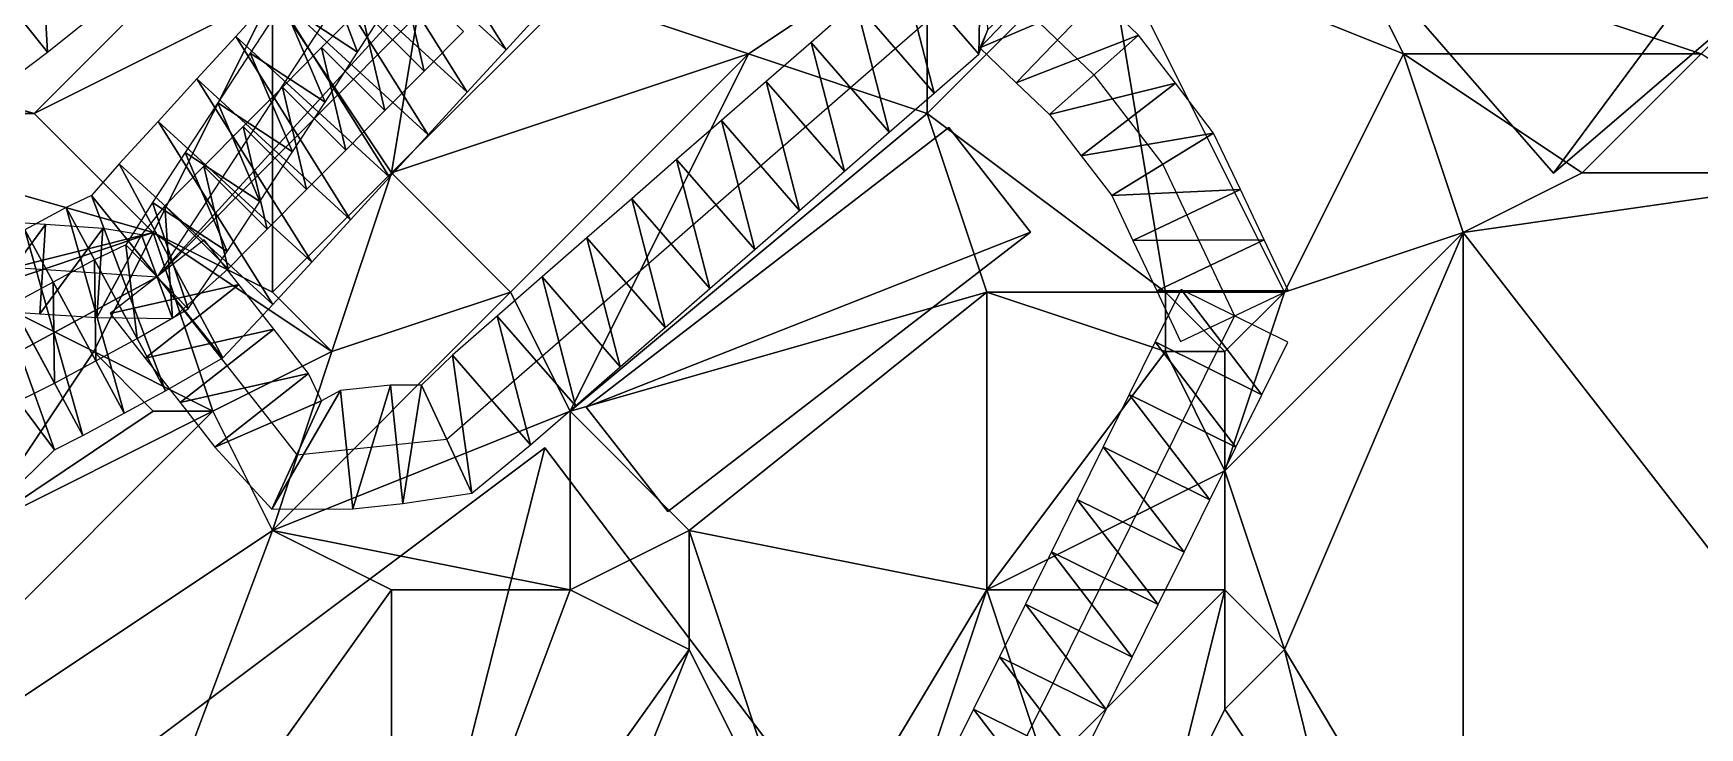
# Model space of a CAD drawing. Header units: metres. Extents: x -1103 to 901, y -902 to 905.
# Drawn here: x -534 to -478.1, y -94.6 to -71.3 of the extents above; entities that cross this region are included whole.
import ezdxf

# ---------------------------------------------------------------- set-up
doc = ezdxf.new("R2010")
doc.units = ezdxf.units.M
for name, color, linetype in [('OSM_BUILDING_FOOTPRINTS', 7, 'CONTINUOUS'), ('OSM_BUILDING_ROOFS', 1, 'CONTINUOUS'), ('OSM_BUILDING_WALLS', 8, 'CONTINUOUS'), ('OSM_PATH_SURFACE', 30, 'CONTINUOUS'), ('OSM_ROAD_AXES', 2, 'CONTINUOUS'), ('OSM_ROAD_SURFACE', 9, 'CONTINUOUS'), ('OSM_TERRAIN', 3, 'CONTINUOUS'), ('OSM_WATER_SURFACE', 5, 'CONTINUOUS')]:
    doc.layers.add(name, color=color, linetype=linetype)

msp = doc.modelspace()

# ---------------------------------------------------------------- linework, layer by layer
at = {"layer": 'OSM_BUILDING_FOOTPRINTS'}
for points in [[(-489.668, -68.292, 6.195), (-455.523, -39.018, 6.195), (-448.814, -46.737, 6.195), (-482.958, -76.011, 6.195), (-489.668, -68.292, 6.195)], [(-515.456, -83.863, 9.737), (-512.715, -87.369, 9.737), (-500.534, -77.99, 9.737), (-503.275, -74.474, 9.737), (-515.456, -83.863, 9.737)], [(-508.968, -95.63, 8.679), (-521.956, -105.339, 8.679), (-529.826, -94.955, 8.679), (-516.849, -85.234, 8.679), (-508.968, -95.63, 8.679)]]:
    msp.add_polyline3d(points, close=True, dxfattribs=at)
at = {"layer": 'OSM_BUILDING_ROOFS'}
for points in [[(-455.523, -39.018, 11.395), (-489.668, -68.292, 11.395), (-482.958, -76.011, 11.395)], [(-455.523, -39.018, 11.395), (-482.958, -76.011, 11.395), (-448.814, -46.737, 11.395)], [(-500.534, -77.99, 14.937), (-503.275, -74.474, 14.937), (-515.456, -83.863, 14.937)], [(-500.534, -77.99, 14.937), (-515.456, -83.863, 14.937), (-512.715, -87.369, 14.937)], [(-521.956, -105.339, 20.279), (-516.849, -85.234, 20.279), (-529.826, -94.955, 20.279)], [(-521.956, -105.339, 20.279), (-508.968, -95.63, 20.279), (-516.849, -85.234, 20.279)], [(-494.984, -141.823, 3.2), (-432.432, -98.217, 3.2), (-438.511, -91.238, 3.2)], [(-494.984, -141.823, 3.2), (-438.511, -91.238, 3.2), (-441.761, -94.025, 3.2)], [(-474.159, -111.322, 3.2), (-494.984, -141.823, 3.2), (-441.761, -94.025, 3.2)]]:
    msp.add_3dface(points, dxfattribs=at)
at = {"layer": 'OSM_BUILDING_WALLS'}
for points in [[(-482.958, -76.011, 6.195), (-448.814, -46.737, 6.195), (-448.814, -46.737, 11.395)], [(-482.958, -76.011, 6.195), (-448.814, -46.737, 11.395), (-482.958, -76.011, 11.395)], [(-489.668, -68.292, 6.195), (-482.958, -76.011, 6.195), (-482.958, -76.011, 11.395)], [(-489.668, -68.292, 6.195), (-482.958, -76.011, 11.395), (-489.668, -68.292, 11.395)], [(-503.275, -74.474, 9.737), (-515.456, -83.863, 9.737), (-515.456, -83.863, 14.937)], [(-503.275, -74.474, 9.737), (-515.456, -83.863, 14.937), (-503.275, -74.474, 14.937)], [(-500.534, -77.99, 9.737), (-503.275, -74.474, 9.737), (-503.275, -74.474, 14.937)], [(-500.534, -77.99, 9.737), (-503.275, -74.474, 14.937), (-500.534, -77.99, 14.937)], [(-512.715, -87.369, 9.737), (-500.534, -77.99, 9.737), (-500.534, -77.99, 14.937)], [(-512.715, -87.369, 9.737), (-500.534, -77.99, 14.937), (-512.715, -87.369, 14.937)], [(-515.456, -83.863, 9.737), (-512.715, -87.369, 9.737), (-512.715, -87.369, 14.937)], [(-515.456, -83.863, 9.737), (-512.715, -87.369, 14.937), (-515.456, -83.863, 14.937)], [(-516.849, -85.234, 8.679), (-529.826, -94.955, 8.679), (-529.826, -94.955, 20.279)], [(-516.849, -85.234, 8.679), (-529.826, -94.955, 20.279), (-516.849, -85.234, 20.279)], [(-508.968, -95.63, 8.679), (-516.849, -85.234, 8.679), (-516.849, -85.234, 20.279)], [(-508.968, -95.63, 8.679), (-516.849, -85.234, 20.279), (-508.968, -95.63, 20.279)]]:
    msp.add_3dface(points, dxfattribs=at)
at = {"layer": 'OSM_PATH_SURFACE'}
for points in [[(-533.558, -71.948, 13.975), (-533.717, -68.883, 14.132), (-535.111, -69.989, 14.035)], [(-533.558, -71.948, 13.975), (-532.163, -70.842, 14.072), (-533.717, -68.883, 14.132)], [(-535.302, -73.249, 13.858), (-533.558, -71.948, 13.975), (-535.111, -69.989, 14.035)]]:
    msp.add_3dface(points, dxfattribs=at)
at = {"layer": 'OSM_ROAD_AXES'}
for points in [[(-695.409, -235.672, 11.147), (-620.454, -163.057, 12.954), (-614.419, -157.351, 13.238), (-570.89, -116.189, 10.758), (-535.419, -82.492, 12.654), (-529.87, -79.484, 12.674), (-493.316, -39.56, 14.48), (-451.887, -1.805, 15.322), (-428.862, 18.124, 17.338), (-402.908, 37.223, 20.81)], [(-548.728, -73.822, 13.299), (-543.334, -78.599, 13.019), (-529.87, -79.484, 12.674), (-512.737, -62.231, 13.919), (-493.825, -44.802, 14.011), (-465.726, -18.072, 15.007), (-446.603, -0.555, 15.633), (-429.713, 13.059, 17.176), (-414.227, 23.996, 18.467)], [(-417.997, 23.255, 18.52), (-448.416, -0.112, 15.565), (-451.08, -2.579, 15.323), (-492.454, -40.898, 14.363), (-515.335, -62.088, 13.903), (-523.293, -69.453, 13.515), (-529.87, -79.484, 12.674), (-535.419, -82.492, 12.654), (-540.515, -81.861, 12.862), (-546.34, -77.051, 12.996), (-553.105, -70.316, 14.11)], [(-529.87, -79.484, 12.674), (-525.183, -85.466, 12.285), (-520.143, -84.936, 12.026), (-502.07, -69.187, 12.193), (-498.4, -72.704, 11.908), (-496.09, -75.712, 11.571), (-493.68, -80.799, 11.168)], [(-493.68, -80.799, 11.168), (-510.239, -114.264, 9.96)]]:
    msp.add_polyline3d(points, dxfattribs=at)
at = {"layer": 'OSM_ROAD_SURFACE'}
for points in [[(-518.15, -71.866, 13.612), (-522.008, -65.713, 13.811), (-523.313, -67.139, 13.695)], [(-518.15, -71.866, 13.612), (-516.845, -70.441, 13.686), (-522.008, -65.713, 13.811)], [(-519.456, -73.292, 13.539), (-523.313, -67.139, 13.695), (-524.619, -68.565, 13.579)], [(-519.456, -73.292, 13.539), (-518.15, -71.866, 13.612), (-523.313, -67.139, 13.695)], [(-502.262, -72.008, 12.248), (-502.173, -67.19, 12.242), (-504.89, -68.992, 12.263)], [(-502.262, -72.008, 12.248), (-501.968, -71.185, 12.248), (-502.173, -67.19, 12.242)], [(-520.761, -74.718, 13.465), (-524.619, -68.565, 13.579), (-525.924, -69.991, 13.486)], [(-524.445, -68.491, 13.567), (-525.644, -70.302, 13.484), (-523.135, -71.947, 13.493)], [(-520.761, -74.718, 13.465), (-519.456, -73.292, 13.539), (-524.619, -68.565, 13.579)], [(-524.445, -68.491, 13.567), (-523.135, -71.947, 13.493), (-522.142, -70.415, 13.563)], [(-520.898, -72.578, 13.527), (-521.709, -69.137, 13.612), (-523.027, -70.464, 13.541)], [(-520.898, -72.578, 13.527), (-519.58, -71.251, 13.598), (-521.709, -69.137, 13.612)], [(-503.769, -73.32, 12.244), (-504.89, -68.992, 12.263), (-506.396, -70.304, 12.316)], [(-503.769, -73.32, 12.244), (-502.262, -72.008, 12.248), (-504.89, -68.992, 12.263)], [(-501.968, -71.185, 12.248), (-502.231, -71.804, 12.248), (-499.463, -68.916, 12.254)], [(-502.231, -71.804, 12.248), (-498.24, -70.088, 12.13), (-499.463, -68.916, 12.254)], [(-522.067, -76.144, 13.378), (-525.924, -69.991, 13.486), (-527.23, -71.417, 13.416)], [(-525.644, -70.302, 13.484), (-526.74, -71.974, 13.333), (-524.231, -73.619, 13.415)], [(-522.067, -76.144, 13.378), (-520.761, -74.718, 13.465), (-525.924, -69.991, 13.486)], [(-525.644, -70.302, 13.484), (-524.231, -73.619, 13.415), (-523.135, -71.947, 13.493)], [(-522.216, -73.905, 13.456), (-523.027, -70.464, 13.541), (-524.345, -71.791, 13.469)], [(-522.216, -73.905, 13.456), (-520.898, -72.578, 13.527), (-523.027, -70.464, 13.541)], [(-505.275, -74.632, 12.236), (-506.396, -70.304, 12.316), (-507.902, -71.617, 12.369)], [(-505.275, -74.632, 12.236), (-503.769, -73.32, 12.244), (-506.396, -70.304, 12.316)], [(-502.231, -71.804, 12.248), (-501.008, -72.976, 12.114), (-498.24, -70.088, 12.13)], [(-501.008, -72.976, 12.114), (-496.906, -71.376, 11.974), (-498.24, -70.088, 12.13)], [(-523.372, -77.57, 13.279), (-527.23, -71.417, 13.416), (-528.535, -72.843, 13.356)], [(-523.372, -77.57, 13.279), (-522.067, -76.144, 13.378), (-527.23, -71.417, 13.416)], [(-506.781, -75.945, 12.2), (-507.902, -71.617, 12.369), (-509.408, -72.929, 12.386)], [(-506.781, -75.945, 12.2), (-505.275, -74.632, 12.236), (-507.902, -71.617, 12.369)], [(-501.008, -72.976, 12.114), (-499.895, -74.033, 11.966), (-496.906, -71.376, 11.974)], [(-499.895, -74.033, 11.966), (-495.659, -72.99, 11.822), (-496.906, -71.376, 11.974)], [(-526.74, -71.974, 13.333), (-527.836, -73.646, 13.153), (-525.327, -75.291, 13.332)], [(-526.74, -71.974, 13.333), (-525.327, -75.291, 13.332), (-524.231, -73.619, 13.415)], [(-523.534, -75.232, 13.381), (-524.345, -71.791, 13.469), (-525.663, -73.118, 13.393)], [(-523.534, -75.232, 13.381), (-522.216, -73.905, 13.456), (-524.345, -71.791, 13.469)], [(-524.678, -78.996, 13.179), (-528.535, -72.843, 13.356), (-529.841, -74.268, 13.295)], [(-524.678, -78.996, 13.179), (-523.372, -77.57, 13.279), (-528.535, -72.843, 13.356)], [(-524.852, -76.559, 13.304), (-525.663, -73.118, 13.393), (-526.981, -74.445, 13.226)], [(-524.852, -76.559, 13.304), (-523.534, -75.232, 13.381), (-525.663, -73.118, 13.393)], [(-508.287, -77.257, 12.164), (-509.408, -72.929, 12.386), (-510.915, -74.241, 12.35)], [(-508.287, -77.257, 12.164), (-506.781, -75.945, 12.2), (-509.408, -72.929, 12.386)], [(-499.895, -74.033, 11.966), (-498.832, -75.426, 11.797), (-495.659, -72.99, 11.822)], [(-498.832, -75.426, 11.797), (-494.384, -74.668, 11.629), (-495.659, -72.99, 11.822)], [(-527.836, -73.646, 13.153), (-528.932, -75.318, 13.031), (-526.424, -76.963, 13.211)], [(-527.836, -73.646, 13.153), (-526.424, -76.963, 13.211), (-525.327, -75.291, 13.332)], [(-525.983, -80.421, 12.808), (-529.841, -74.268, 13.295), (-531.146, -75.694, 13.235)], [(-525.983, -80.421, 12.808), (-524.678, -78.996, 13.179), (-529.841, -74.268, 13.295)], [(-526.17, -77.886, 13.211), (-526.981, -74.445, 13.226), (-528.299, -75.772, 13.027)], [(-526.17, -77.886, 13.211), (-524.852, -76.559, 13.304), (-526.981, -74.445, 13.226)], [(-509.793, -78.569, 12.128), (-510.915, -74.241, 12.35), (-512.421, -75.554, 12.288)], [(-509.793, -78.569, 12.128), (-508.287, -77.257, 12.164), (-510.915, -74.241, 12.35)], [(-498.832, -75.426, 11.797), (-497.796, -76.756, 11.635), (-494.384, -74.668, 11.629)], [(-497.796, -76.756, 11.635), (-493.48, -76.552, 11.468), (-494.384, -74.668, 11.629)], [(-528.932, -75.318, 13.031), (-530.029, -76.989, 12.91), (-527.52, -78.634, 13.027)], [(-528.932, -75.318, 13.031), (-527.52, -78.634, 13.027), (-526.424, -76.963, 13.211)], [(-511.299, -79.882, 12.091), (-512.421, -75.554, 12.288), (-513.927, -76.866, 12.218)], [(-511.299, -79.882, 12.091), (-509.793, -78.569, 12.128), (-512.421, -75.554, 12.288)], [(-527.669, -82.205, 12.598), (-531.146, -75.694, 13.235), (-532.071, -76.762, 13.07)], [(-527.669, -82.205, 12.598), (-525.983, -80.421, 12.808), (-531.146, -75.694, 13.235)], [(-527.488, -79.214, 13.013), (-528.299, -75.772, 13.027), (-529.617, -77.1, 12.845)], [(-527.488, -79.214, 13.013), (-526.17, -77.886, 13.211), (-528.299, -75.772, 13.027)], [(-497.796, -76.756, 11.635), (-497.094, -78.264, 11.482), (-493.48, -76.552, 11.468)], [(-497.094, -78.264, 11.482), (-492.676, -78.247, 11.325), (-493.48, -76.552, 11.468)], [(-530.977, -84.065, 12.866), (-532.926, -77.159, 12.94), (-534.313, -77.911, 13.004)], [(-529.59, -83.313, 12.679), (-532.071, -76.762, 13.07), (-532.926, -77.159, 12.94)], [(-530.977, -84.065, 12.866), (-529.59, -83.313, 12.679), (-532.926, -77.159, 12.94)], [(-529.59, -83.313, 12.679), (-527.669, -82.205, 12.598), (-532.071, -76.762, 13.07)], [(-530.029, -76.989, 12.91), (-530.918, -78.41, 12.758), (-528.823, -80.557, 12.666)], [(-529.349, -80.89, 12.678), (-529.617, -77.1, 12.845), (-530.391, -78.077, 12.776)], [(-530.029, -76.989, 12.91), (-528.823, -80.557, 12.666), (-527.52, -78.634, 13.027)], [(-529.349, -80.89, 12.678), (-527.488, -79.214, 13.013), (-529.617, -77.1, 12.845)], [(-512.805, -81.194, 12.055), (-513.927, -76.866, 12.218), (-515.433, -78.178, 12.147)], [(-512.805, -81.194, 12.055), (-511.299, -79.882, 12.091), (-513.927, -76.866, 12.218)], [(-535.739, -80.601, 12.76), (-533.619, -77.734, 12.968), (-535.542, -77.608, 13.081)], [(-535.739, -80.601, 12.76), (-533.815, -80.728, 12.773), (-533.619, -77.734, 12.968)], [(-533.815, -80.728, 12.773), (-531.695, -77.86, 12.855), (-533.619, -77.734, 12.968)], [(-532.364, -84.817, 12.767), (-534.313, -77.911, 13.004), (-535.7, -78.663, 13.07)], [(-532.364, -84.817, 12.767), (-530.977, -84.065, 12.866), (-534.313, -77.911, 13.004)], [(-533.815, -80.728, 12.773), (-531.892, -80.854, 12.77), (-531.695, -77.86, 12.855)], [(-531.892, -80.854, 12.77), (-530.391, -78.077, 12.776), (-531.695, -77.86, 12.855)], [(-531.892, -80.854, 12.77), (-529.349, -80.89, 12.678), (-530.391, -78.077, 12.776)], [(-531.445, -80.717, 12.769), (-527.124, -79.746, 12.782), (-528.296, -78.25, 12.948)], [(-514.311, -82.506, 12.019), (-515.433, -78.178, 12.147), (-516.939, -79.491, 12.077)], [(-514.311, -82.506, 12.019), (-512.805, -81.194, 12.055), (-515.433, -78.178, 12.147)], [(-497.094, -78.264, 11.482), (-496.291, -79.96, 11.316), (-492.676, -78.247, 11.325)], [(-496.291, -79.96, 11.316), (-491.873, -79.943, 11.176), (-492.676, -78.247, 11.325)], [(-533.322, -85.294, 12.699), (-535.7, -78.663, 13.07), (-537.516, -79.689, 13.156)], [(-533.322, -85.294, 12.699), (-532.364, -84.817, 12.767), (-535.7, -78.663, 13.07)], [(-531.972, -78.917, 12.762), (-533.36, -79.669, 12.768), (-531.93, -82.306, 12.782)], [(-530.918, -78.41, 12.758), (-531.972, -78.917, 12.762), (-530.543, -81.554, 12.719)], [(-531.972, -78.917, 12.762), (-531.93, -82.306, 12.782), (-530.543, -81.554, 12.719)], [(-530.918, -78.41, 12.758), (-530.543, -81.554, 12.719), (-528.823, -80.557, 12.666)], [(-534.427, -86.377, 12.624), (-533.322, -85.294, 12.699), (-537.516, -79.689, 13.156)], [(-533.36, -79.669, 12.768), (-534.747, -80.421, 12.774), (-533.317, -83.058, 12.72)], [(-533.36, -79.669, 12.768), (-533.317, -83.058, 12.72), (-531.93, -82.306, 12.782)], [(-531.445, -80.717, 12.769), (-530.273, -82.213, 12.696), (-527.124, -79.746, 12.782)], [(-530.273, -82.213, 12.696), (-525.952, -81.242, 12.573), (-527.124, -79.746, 12.782)], [(-515.817, -83.819, 11.983), (-516.939, -79.491, 12.077), (-518.445, -80.803, 12.047)], [(-515.817, -83.819, 11.983), (-514.311, -82.506, 12.019), (-516.939, -79.491, 12.077)], [(-495.473, -79.912, 11.283), (-496.345, -81.674, 10.856), (-492.759, -83.448, 10.798)], [(-496.291, -79.96, 11.316), (-495.488, -81.655, 10.949), (-491.873, -79.943, 11.176)], [(-495.473, -79.912, 11.283), (-492.759, -83.448, 10.798), (-491.888, -81.686, 10.888)], [(-534.747, -80.421, 12.774), (-535.16, -83.969, 12.661), (-533.317, -83.058, 12.72)], [(-517.323, -85.131, 11.93), (-518.445, -80.803, 12.047), (-519.951, -82.115, 12.08)], [(-517.323, -85.131, 11.93), (-515.817, -83.819, 11.983), (-518.445, -80.803, 12.047)], [(-530.273, -82.213, 12.696), (-529.101, -83.708, 12.694), (-525.952, -81.242, 12.573)], [(-529.101, -83.708, 12.694), (-524.781, -82.737, 12.493), (-525.952, -81.242, 12.573)], [(-496.345, -81.674, 10.856), (-497.216, -83.435, 10.716), (-493.631, -85.209, 10.708)], [(-496.345, -81.674, 10.856), (-493.631, -85.209, 10.708), (-492.759, -83.448, 10.798)], [(-519.296, -86.747, 11.869), (-519.951, -82.115, 12.08), (-520.99, -83.124, 12.102)], [(-519.296, -86.747, 11.869), (-517.323, -85.131, 11.93), (-519.951, -82.115, 12.08)], [(-529.101, -83.708, 12.694), (-527.93, -85.204, 12.458), (-524.781, -82.737, 12.493)], [(-527.93, -85.204, 12.458), (-524.344, -83.651, 12.401), (-524.781, -82.737, 12.493)], [(-526.023, -87.282, 12.258), (-523.294, -87.279, 12.1), (-523.713, -83.301, 12.364)], [(-526.023, -87.282, 12.258), (-523.713, -83.301, 12.364), (-524.344, -83.651, 12.401)], [(-523.294, -87.279, 12.1), (-522.033, -83.124, 12.201), (-523.713, -83.301, 12.364)], [(-523.294, -87.279, 12.1), (-521.614, -87.102, 11.997), (-522.033, -83.124, 12.201)], [(-521.614, -87.102, 11.997), (-520.99, -83.124, 12.102), (-522.033, -83.124, 12.201)], [(-521.614, -87.102, 11.997), (-519.296, -86.747, 11.869), (-520.99, -83.124, 12.102)], [(-527.93, -85.204, 12.458), (-526.023, -87.282, 12.258), (-524.344, -83.651, 12.401)], [(-497.216, -83.435, 10.716), (-498.087, -85.196, 10.651), (-494.502, -86.97, 10.578)], [(-497.216, -83.435, 10.716), (-494.502, -86.97, 10.578), (-493.631, -85.209, 10.708)], [(-498.087, -85.196, 10.651), (-498.959, -86.958, 10.607), (-495.374, -88.731, 10.422)], [(-498.087, -85.196, 10.651), (-495.374, -88.731, 10.422), (-494.502, -86.97, 10.578)], [(-498.959, -86.958, 10.607), (-499.83, -88.719, 10.563), (-496.245, -90.493, 10.299)], [(-498.959, -86.958, 10.607), (-496.245, -90.493, 10.299), (-495.374, -88.731, 10.422)], [(-499.83, -88.719, 10.563), (-500.702, -90.48, 10.455), (-497.117, -92.254, 10.259)], [(-499.83, -88.719, 10.563), (-497.117, -92.254, 10.259), (-496.245, -90.493, 10.299)], [(-500.702, -90.48, 10.455), (-501.573, -92.241, 10.403), (-497.988, -94.015, 10.216)], [(-500.702, -90.48, 10.455), (-497.988, -94.015, 10.216), (-497.117, -92.254, 10.259)], [(-501.573, -92.241, 10.403), (-502.445, -94.003, 10.304), (-498.86, -95.777, 10.065)], [(-501.573, -92.241, 10.403), (-498.86, -95.777, 10.065), (-497.988, -94.015, 10.216)], [(-502.445, -94.003, 10.304), (-503.316, -95.764, 10.205), (-499.731, -97.538, 10.019)], [(-502.445, -94.003, 10.304), (-499.731, -97.538, 10.019), (-498.86, -95.777, 10.065)]]:
    msp.add_3dface(points, dxfattribs=at)
at = {"layer": 'OSM_TERRAIN'}
for points in [[(-526, -70, 13.434), (-522, -76, 13.347), (-520, -64, 13.759)], [(-522, -76, 13.347), (-516, -70, 13.669), (-520, -64, 13.759)], [(-534, -74, 13.774), (-528, -68, 14.258), (-548, -70, 13.595)], [(-534, -74, 13.774), (-526, -70, 13.434), (-528, -68, 14.258)], [(-516, -70, 13.669), (-510, -72, 12.39), (-504, -68, 12.181)], [(-504, -74, 12.194), (-504, -68, 12.181), (-510, -72, 12.39)], [(-496, -80, 11.238), (-498, -68, 12.209), (-504, -74, 12.194)], [(-504, -74, 12.194), (-498, -68, 12.209), (-504, -68, 12.181)], [(-492, -80, 11.148), (-498, -68, 12.209), (-496, -80, 11.238)], [(-492, -80, 11.148), (-488, -72, 10.708), (-498, -68, 12.209)], [(-498, -68, 12.209), (-488, -72, 10.708), (-490, -68, 10.766)], [(-488, -72, 10.708), (-478, -72, 10.648), (-490, -68, 10.766)], [(-478, -72, 10.648), (-476, -70, 10.709), (-490, -68, 10.766)], [(-544, -74, 13.583), (-534, -74, 13.774), (-548, -70, 13.595)], [(-530, -78, 12.705), (-526, -70, 13.434), (-534, -74, 13.774)], [(-526, -80, 13.113), (-526, -70, 13.434), (-530, -78, 12.705)], [(-526, -80, 13.113), (-522, -76, 13.347), (-526, -70, 13.434)], [(-522, -76, 13.347), (-510, -72, 12.39), (-516, -70, 13.669)], [(-518, -80, 11.989), (-510, -72, 12.39), (-522, -76, 13.347)], [(-516, -84, 11.928), (-510, -72, 12.39), (-518, -80, 11.989)], [(-516, -84, 11.928), (-504, -74, 12.194), (-510, -72, 12.39)], [(-492, -80, 11.148), (-486, -78, 10.065), (-488, -72, 10.708)], [(-486, -78, 10.065), (-482, -76, 10.533), (-488, -72, 10.708)], [(-482, -76, 10.533), (-478, -72, 10.648), (-488, -72, 10.708)], [(-482, -76, 10.533), (-472, -76, 8.109), (-478, -72, 10.648)], [(-538, -80, 13.128), (-530, -78, 12.705), (-544, -74, 13.583)], [(-544, -74, 13.583), (-530, -78, 12.705), (-534, -74, 13.774)], [(-516, -84, 11.928), (-502, -80, 11.778), (-504, -74, 12.194)], [(-502, -80, 11.778), (-496, -80, 11.238), (-504, -74, 12.194)], [(-524, -82, 12.454), (-522, -76, 13.347), (-526, -80, 13.113)], [(-524, -82, 12.454), (-518, -80, 11.989), (-522, -76, 13.347)], [(-472, -96, 6.771), (-472, -76, 8.109), (-486, -78, 10.065)], [(-486, -78, 10.065), (-472, -76, 8.109), (-482, -76, 10.533)], [(-536, -80, 12.725), (-530, -78, 12.705), (-538, -80, 13.128)], [(-536, -80, 12.725), (-532, -82, 12.725), (-530, -78, 12.705)], [(-532, -82, 12.725), (-528, -84, 12.517), (-530, -78, 12.705)], [(-528, -84, 12.517), (-524, -82, 12.454), (-530, -78, 12.705)], [(-524, -82, 12.454), (-526, -80, 13.113), (-530, -78, 12.705)], [(-494, -86, 10.612), (-492, -92, 9.506), (-486, -78, 10.065)], [(-486, -78, 10.065), (-492, -80, 11.148), (-494, -86, 10.612)], [(-486, -102, 8.075), (-486, -78, 10.065), (-492, -92, 9.506)], [(-486, -102, 8.075), (-472, -96, 6.771), (-486, -78, 10.065)], [(-536, -80, 12.725), (-536, -88, 12.468), (-532, -82, 12.725)], [(-526, -88, 12.16), (-516, -84, 11.928), (-518, -80, 11.989)], [(-526, -88, 12.16), (-518, -80, 11.989), (-524, -82, 12.454)], [(-512, -88, 11.728), (-502, -80, 11.778), (-516, -84, 11.928)], [(-512, -88, 11.728), (-502, -90, 10.47), (-502, -80, 11.778)], [(-502, -90, 10.47), (-496, -82, 10.685), (-502, -80, 11.778)], [(-496, -82, 10.685), (-496, -80, 11.238), (-502, -80, 11.778)], [(-496, -82, 10.685), (-494, -82, 11.148), (-496, -80, 11.238)], [(-496, -80, 11.238), (-494, -82, 11.148), (-492, -80, 11.148)], [(-494, -86, 10.612), (-492, -80, 11.148), (-494, -82, 11.148)], [(-536, -88, 12.468), (-530, -84, 12.888), (-532, -82, 12.725)], [(-530, -84, 12.888), (-528, -84, 12.517), (-532, -82, 12.725)], [(-528, -84, 12.517), (-526, -88, 12.16), (-524, -82, 12.454)], [(-502, -90, 10.47), (-494, -86, 10.612), (-496, -82, 10.685)], [(-496, -82, 10.685), (-494, -86, 10.612), (-494, -82, 11.148)], [(-544, -100, 11.016), (-526, -88, 12.16), (-528, -84, 12.517)], [(-544, -100, 11.016), (-528, -84, 12.517), (-536, -88, 12.468)], [(-536, -88, 12.468), (-528, -84, 12.517), (-530, -84, 12.888)], [(-516, -90, 11.148), (-516, -84, 11.928), (-526, -88, 12.16)], [(-516, -84, 11.928), (-516, -90, 11.148), (-512, -88, 11.728)], [(-494, -90, 10.19), (-494, -86, 10.612), (-502, -90, 10.47)], [(-492, -92, 9.506), (-494, -86, 10.612), (-494, -90, 10.19)], [(-532, -104, 10.758), (-526, -88, 12.16), (-544, -100, 11.016)], [(-532, -104, 10.758), (-522, -90, 11.195), (-526, -88, 12.16)], [(-522, -90, 11.195), (-516, -90, 11.148), (-526, -88, 12.16)], [(-512, -92, 11.148), (-512, -88, 11.728), (-516, -90, 11.148)], [(-512, -92, 11.148), (-508, -100, 10.474), (-512, -88, 11.728)], [(-508, -100, 10.474), (-502, -90, 10.47), (-512, -88, 11.728)], [(-532, -104, 10.758), (-522, -106, 11.066), (-522, -90, 11.195)], [(-522, -90, 11.195), (-522, -106, 11.066), (-516, -90, 11.148)], [(-522, -106, 11.066), (-512, -92, 11.148), (-516, -90, 11.148)], [(-508, -100, 10.474), (-504, -96, 10.139), (-502, -90, 10.47)], [(-504, -96, 10.139), (-500, -96, 10.16), (-502, -90, 10.47)], [(-500, -96, 10.16), (-494, -90, 10.19), (-502, -90, 10.47)], [(-496, -98, 9.191), (-494, -90, 10.19), (-500, -96, 10.16)], [(-496, -98, 9.191), (-494, -94, 9.299), (-494, -90, 10.19)], [(-494, -94, 9.299), (-492, -92, 9.506), (-494, -90, 10.19)], [(-522, -106, 11.066), (-516, -102, 10.639), (-512, -92, 11.148)], [(-516, -102, 10.639), (-508, -100, 10.474), (-512, -92, 11.148)], [(-494, -94, 9.299), (-490, -100, 9.141), (-492, -92, 9.506)], [(-490, -100, 9.141), (-486, -102, 8.075), (-492, -92, 9.506)], [(-496, -98, 9.191), (-490, -100, 9.141), (-494, -94, 9.299)]]:
    msp.add_3dface(points, dxfattribs=at)
at = {"layer": 'OSM_WATER_SURFACE'}
for points in [[(476.481, -23.237, 1), (-600.103, -286.664, 1), (-645.411, -361.213, 1)], [(476.481, -23.237, 1), (-645.411, -361.213, 1), (-630.034, -494.949, 1)], [(476.481, -23.237, 1), (-630.034, -494.949, 1), (-626.574, -520.152, 1)], [(476.481, -23.237, 1), (-626.574, -520.152, 1), (-605.846, -699.142, 1)], [(476.481, -23.237, 1), (-605.846, -699.142, 1), (-601.502, -736.599, 1)], [(476.481, -23.237, 1), (-601.502, -736.599, 1), (-581.526, -893.835, 1)], [(476.481, -23.237, 1), (-595.505, -279.099, 1), (-600.103, -286.664, 1)], [(476.481, -23.237, 1), (-541.973, -191.014, 1), (-595.505, -279.099, 1)], [(476.481, -23.237, 1), (-581.526, -893.835, 1), (-573.741, -900, 1)], [(476.481, -23.237, 1), (-573.741, -900, 1), (232.335, -618.32, 1)], [(476.481, -23.237, 1), (-507.044, -159.595, 1), (-541.973, -191.014, 1)], [(476.481, -23.237, 1), (-497.283, -150.814, 1), (-507.044, -159.595, 1)], [(476.481, -23.237, 1), (-491.204, -145.34, 1), (-497.283, -150.814, 1)], [(476.481, -23.237, 1), (-462.984, -124.493, 1), (-491.204, -145.34, 1)]]:
    msp.add_3dface(points, dxfattribs=at)

doc.saveas('drawing.dxf')
